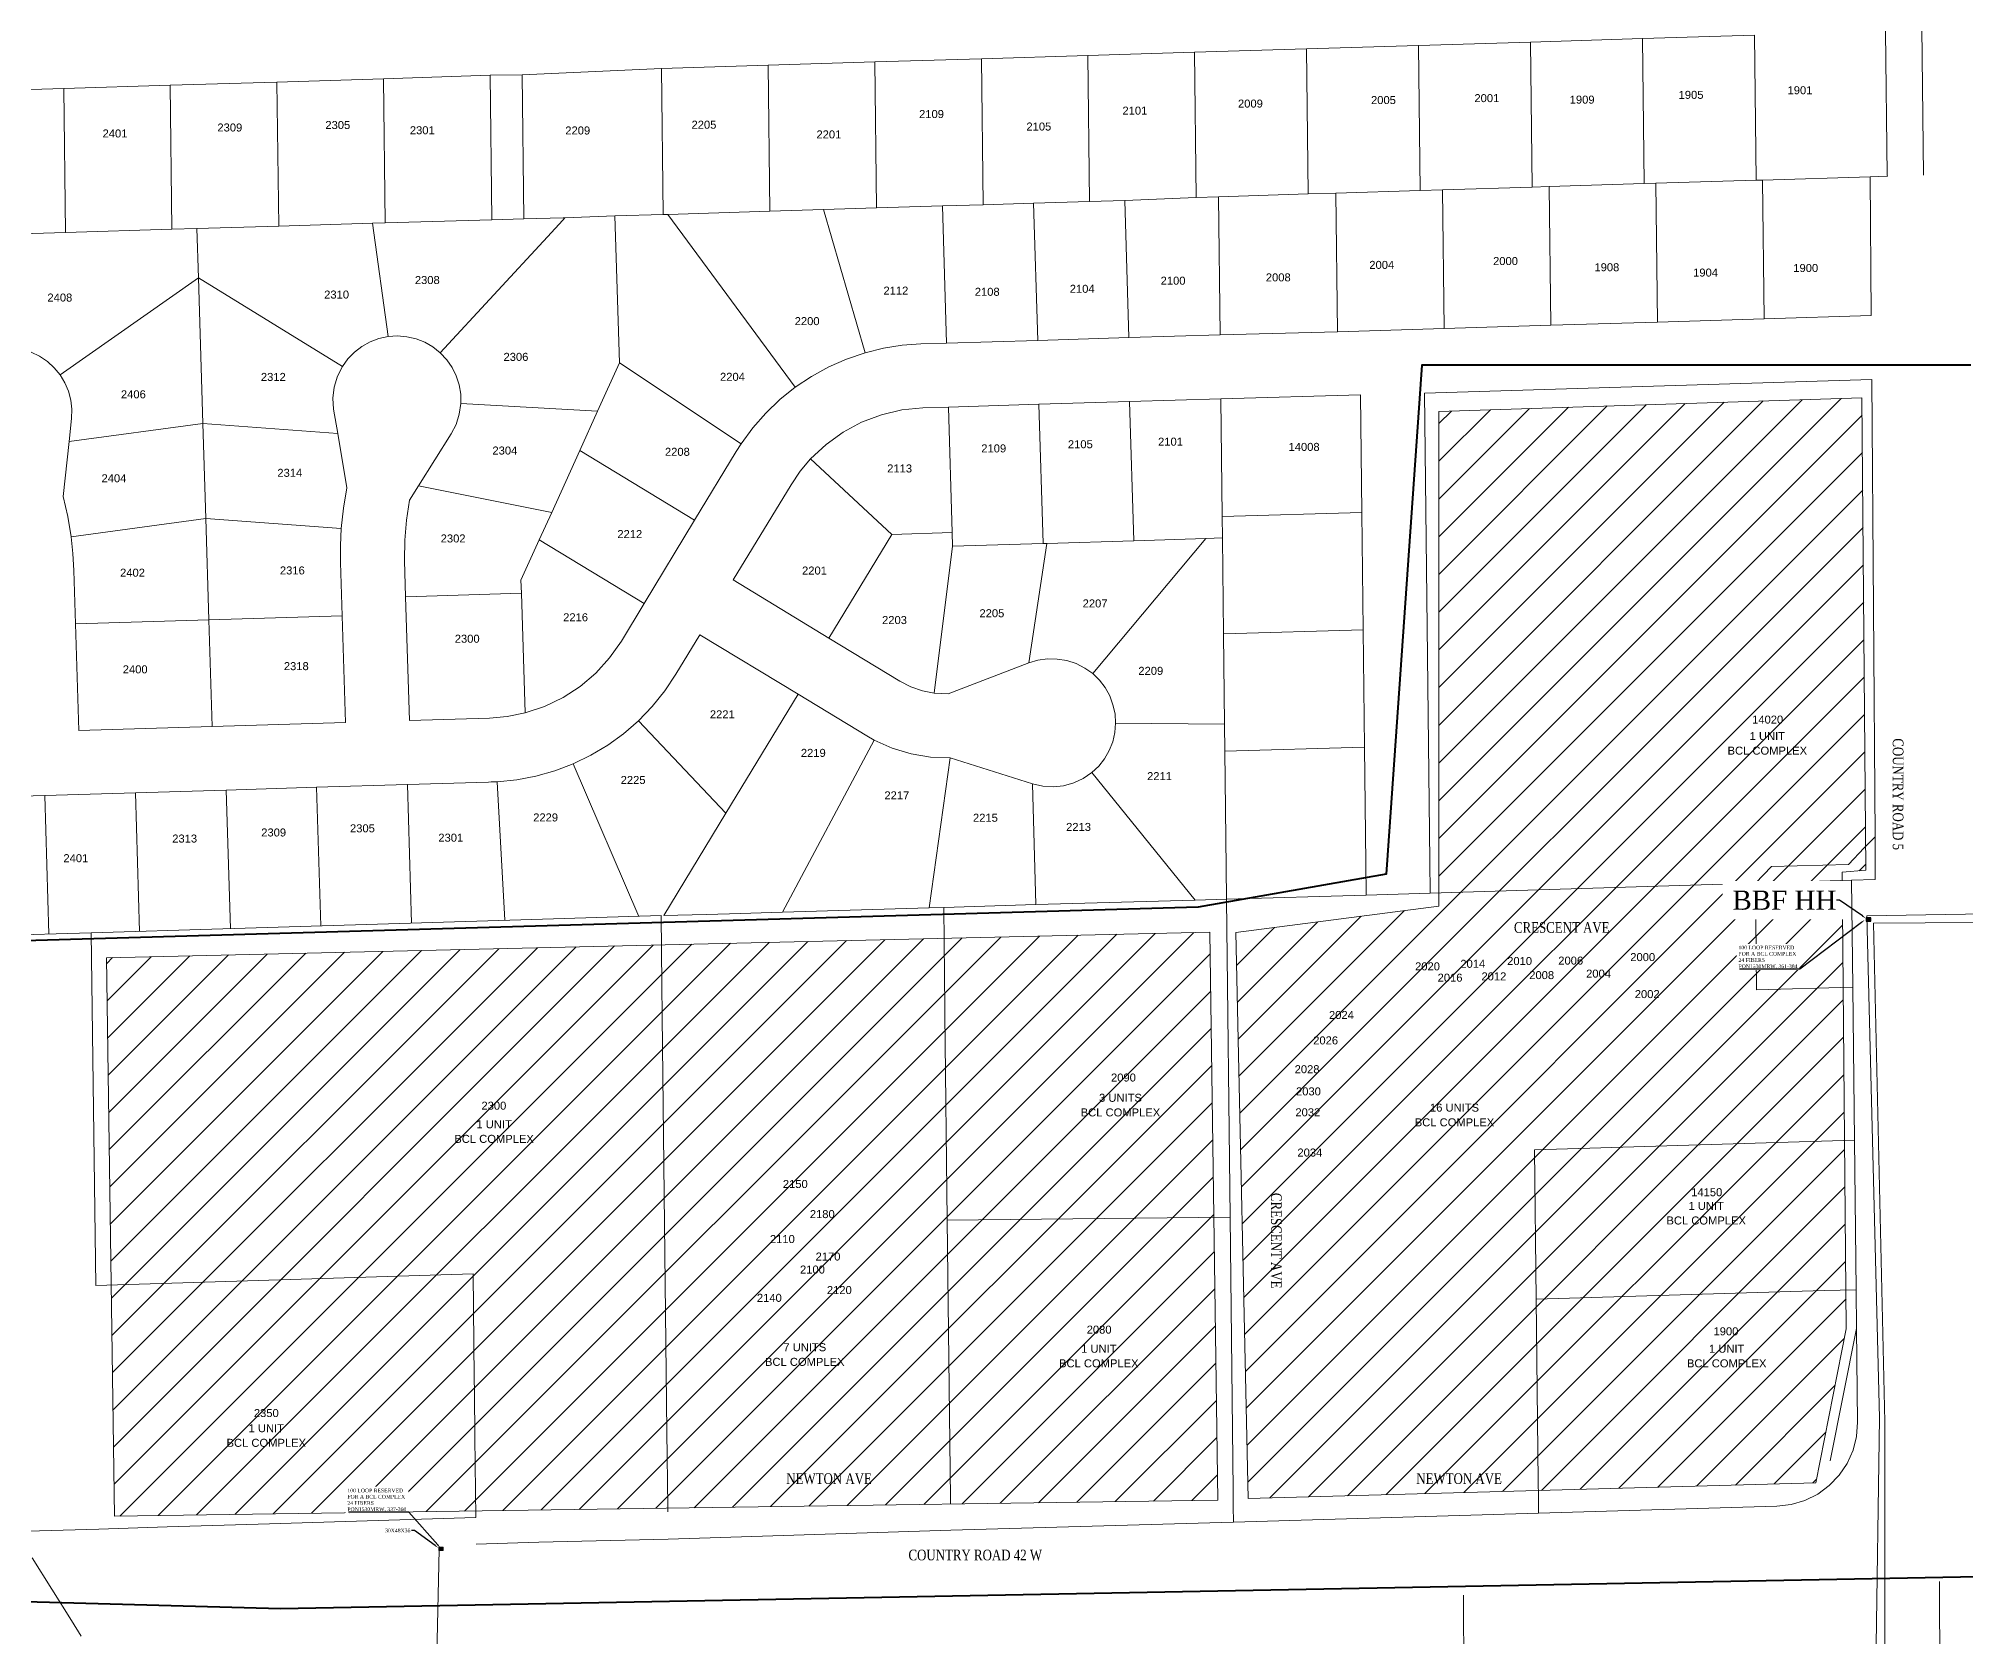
# Model space of a CAD drawing. Header units: feet. Extents: x 865220 to 5618803, y -2240498 to 1935234.
# Drawn here: x 2803940 to 2805746, y 965461 to 966959 of the extents above; entities that cross this region are included whole.
import ezdxf
from ezdxf import colors
from ezdxf.entities.mleader import LeaderData, LeaderLine
from ezdxf.enums import TextEntityAlignment as Align
from ezdxf.lldxf.tags import DXFTag
from ezdxf.math import Vec2, Vec3

# ---------------------------------------------------------------- set-up
doc = ezdxf.new("R2010")
doc.units = ezdxf.units.FT
doc.header["$LTSCALE"] = 0.015
doc.header["$MEASUREMENT"] = 0
for name, color, linetype in [('72A', 112, '72A'), ('Dakota County Addresses', 7, 'Continuous'), ('Dakota County Parcels', 7, 'Continuous'), ('DETAIL', 7, 'Continuous'), ('F1', 112, 'F1'), ('NOTES', 7, 'Continuous'), ('STREET NAME', 7, 'Continuous'), ('TELEPHONE STRUCT-EX', 30, 'Continuous'), ('TELEPHONE STRUCT-PROP', 6, 'Continuous')]:
    doc.layers.add(name, color=color, linetype=linetype)
doc.layers.add('RUNNING LINE (UNDERGROUND)', color=10, linetype='Continuous', lineweight=40)
doc.layers.add('WORK BOUNDARY', color=110, linetype='Continuous', lineweight=40)
doc.styles.add('Dimensions 100', font='arial.ttf')
doc.styles.add('Line', font='txt.shx', dxfattribs={"height": 3})
doc.styles.get("Standard").update_dxf_attribs({"font": 'times.ttf'})
doc.styles.add('Utilities', font='arial.ttf', dxfattribs={"height": 2.5})
tags = doc.linetypes.add('72A', pattern='A,80,-5,["72A",Line,S=1.5,R=0,X=0,Y=-1.5],-20', length=105).pattern_tags.tags
tags[6] = DXFTag(74, 10)
tags = doc.linetypes.add('BBF', pattern='A,100,-5,["BBF",Line,S=1,R=0,X=0,Y=-1.5],-12', length=117).pattern_tags.tags
tags[6] = DXFTag(74, 10)
tags = doc.linetypes.add('F1', pattern='A,15,-5,["F1",Line,S=1.5,R=0,X=0,Y=-1.5],-12', length=32).pattern_tags.tags
tags[6] = DXFTag(74, 10)

# ---------------------------------------------------------------- blocks, each defined once
blk = doc.blocks.new('ACMAP_ANN_TEMPLATE_Dakota County Addresses')
at = {"layer": 'Dakota County Addresses', "style": 'Dimensions 100'}
blk.add_attdef('DakotaCountyAddress', text='', height=50, dxfattribs=at).set_placement((0, 0), align=Align.CENTER)
blk = doc.blocks.new('NEW HH')
at = {"ltscale": 40, "true_color": 0xffffff}
h = blk.add_hatch(color=7, dxfattribs=at)
h.dxf.hatch_style = 1
h.paths.add_polyline_path([(-0.061, -0.031, 0.414214), (-0.046, -0.046), (0.046, -0.046, 0.414214), (0.061, -0.031), (0.061, 0.031, 0.414214), (0.046, 0.046), (-0.046, 0.046, 0.414214), (-0.061, 0.031)])
at = {"layer": 'RUNNING LINE (UNDERGROUND)', "color": 6, "lineweight": 0, "const_width": 0.005, "flags": 128}
blk.add_lwpolyline([(-0.061, 0.031), (-0.061, -0.031, 0.414214), (-0.046, -0.046), (0.046, -0.046, 0.414214), (0.061, -0.031), (0.061, 0.031, 0.414214), (0.046, 0.046), (-0.046, 0.046, 0.414214)], format="xyb", close=True, dxfattribs=at)
at = {"layer": 'TELEPHONE STRUCT-PROP', "color": 18, "true_color": 0x000000, "style": 'Utilities'}
blk.add_text('HH', height=0.05, dxfattribs=at).set_placement((0, 0), align=Align.MIDDLE_CENTER)
blk = doc.blocks.new('EX HH')
at = {"ltscale": 40, "true_color": 0xffffff}
h = blk.add_hatch(color=7, dxfattribs=at)
h.dxf.hatch_style = 1
h.paths.add_polyline_path([(-0.061, -0.031, 0.414214), (-0.046, -0.046), (0.046, -0.046, 0.414214), (0.061, -0.031), (0.061, 0.031, 0.414214), (0.046, 0.046), (-0.046, 0.046, 0.414214), (-0.061, 0.031)])
at = {"color": 30, "const_width": 0.005, "flags": 128}
blk.add_lwpolyline([(-0.061, 0.031), (-0.061, -0.031, 0.414214), (-0.046, -0.046), (0.046, -0.046, 0.414214), (0.061, -0.031), (0.061, 0.031, 0.414214), (0.046, 0.046), (-0.046, 0.046, 0.414214)], format="xyb", close=True, dxfattribs=at)
at = {"layer": 'RUNNING LINE (UNDERGROUND)', "color": 7, "lineweight": -3, "flags": 128}
blk.add_lwpolyline([(-0.054, 0.031), (-0.054, -0.031, 0.414214), (-0.046, -0.038), (0.046, -0.038, 0.414214), (0.054, -0.031), (0.054, 0.031, 0.414214), (0.046, 0.038), (-0.046, 0.038, 0.414214)], format="xyb", close=True, dxfattribs=at)
at = {"layer": 'TELEPHONE STRUCT-PROP', "color": 30, "style": 'Utilities'}
blk.add_text('HH', height=0.05, dxfattribs=at).set_placement((0, 0), align=Align.MIDDLE_CENTER)

msp = doc.modelspace()

# ---------------------------------------------------------------- hatches: boundary and pattern name
at = {"layer": 'NOTES', "lineweight": 5, "ltscale": 100}
h = msp.add_hatch(dxfattribs=at)
h.set_pattern_fill('ANSI31', color=5, scale=200)
edge = h.paths.add_edge_path()
edge.add_line((2808585.7, 966658.4), (2808679.4, 966571))
edge.add_line((2808679.4, 966571), (2808784.9, 966571))
edge.add_line((2808784.9, 966571), (2808920.7, 966667.7))
edge.add_line((2808920.7, 966667.7), (2808911.3, 966688))
edge.add_line((2808911.3, 966688), (2809026.1, 966839.4))
edge.add_line((2809026.1, 966839.4), (2809145.1, 966908.2))
edge.add_line((2809145.1, 966908.2), (2809580.8, 966912.1))
edge.add_line((2809580.8, 966912.1), (2809575.4, 967518.2))
edge.add_line((2809575.4, 967518.2), (2809295, 967522.1))
edge.add_line((2809295, 967522.1), (2809042.1, 967556.5))
edge.add_arc((2808991.4, 966235.6), 1321.8, 87.8028, 104.0007)
edge.add_line((2808671.6, 967518.2), (2808403, 967446.4))
edge.add_line((2808403, 967446.4), (2808407.6, 966964.6))
edge.add_line((2808407.6, 966964.6), (2808623.9, 966965.1))
edge.add_line((2808623.9, 966965.1), (2808631, 966738.9))
edge.add_line((2808631, 966738.9), (2808608.3, 966689.7))
edge.add_line((2808608.3, 966689.7), (2808585.7, 966658.4))
edge = h.paths.add_edge_path()
edge.add_line((2808567.8, 966371.9), (2808569, 966038.6))
edge.add_line((2808569, 966038.6), (2808782.3, 966038.6))
edge.add_line((2808782.3, 966038.6), (2809009.7, 965920.8))
edge.add_arc((2809084.8, 966597.9), 681.3, 263.6714, 306.6769)
edge.add_arc((2809559.5, 965978.9), 99.3, 82.8194, 133.0126, ccw=False)
edge.add_line((2809571.9, 966077.4), (2809729.5, 966057.3))
edge.add_line((2809729.5, 966057.3), (2809731.8, 965834.8))
edge.add_line((2809731.8, 965834.8), (2810136.3, 965829.6))
edge.add_line((2810136.3, 965829.6), (2810457.1, 965805.2))
edge.add_line((2810457.1, 965805.2), (2810531.7, 965807.4))
edge.add_line((2810531.7, 965807.4), (2810491.8, 966235.4))
edge.add_arc((2809026.5, 965994.5), 1485, 9.3355, 22.1032)
edge.add_line((2810402.3, 966553.3), (2810199.7, 967067.4))
edge.add_line((2810199.7, 967067.4), (2810185.7, 967061.4))
edge.add_line((2810185.7, 967061.4), (2809983.9, 967561.8))
edge.add_arc((2809631.2, 969102.5), 1580.6, 273.0063, 282.8912, ccw=False)
edge.add_line((2809714.1, 967524.1), (2809719.8, 966815.4))
edge.add_line((2809719.8, 966815.4), (2809038.2, 966820.6))
edge.add_line((2809038.2, 966820.6), (2808936.8, 966687.9))
edge.add_line((2808936.8, 966687.9), (2808953.1, 966664.1))
edge.add_line((2808953.1, 966664.1), (2808567.8, 966371.9))
h.paths.add_polyline_path([(2808410.4, 966316.1), (2808546.9, 966314.5), (2808549.3, 966391.5), (2808764.3, 966550.1), (2808657.2, 966550.9), (2808553.2, 966658.7), (2808586.6, 966697.9), (2808609.6, 966739.1), (2808608.8, 966874.7), (2808407.3, 966873.9)])
edge = h.paths.add_edge_path()
edge.add_line((2809727.5, 965824.1), (2810138.6, 965815.6))
edge.add_line((2810138.6, 965815.6), (2810540.6, 965793.1))
edge.add_arc((2809798.1, 965733.8), 744.9, -11.2573, 4.5667, ccw=False)
edge.add_line((2810528.7, 965588.4), (2810520.2, 965532.1))
edge.add_arc((2809474.9, 961792.5), 3883, 74.3828, 81.4201)
edge.add_line((2810054.2, 965632), (2809934.5, 965637.6))
edge.add_line((2809934.5, 965637.6), (2809816.2, 965639.8))
edge.add_arc((2809802, 965705.7), 67.5, 178.0873, 282.1454, ccw=False)
edge.add_line((2809734.6, 965708), (2809727.5, 965824.1))
edge = h.paths.add_edge_path()
edge.add_line((2809233.9, 965909.1), (2809238.2, 965652.8))
edge.add_line((2809238.2, 965652.8), (2809596.8, 965650.2))
edge.add_line((2809596.8, 965650.2), (2809591.7, 966058.7))
edge.add_line((2809591.7, 966058.7), (2809561.3, 966060.4))
edge.add_arc((2809560.8, 966002.9), 57.5, 89.4429, 134.1272)
edge.add_arc((2809109.1, 966546.1), 649, 281.0855, 309.3547, ccw=False)
edge = h.paths.add_edge_path()
edge.add_line((2808365.2, 966005.5), (2808715, 966005.5))
edge.add_arc((2808711.7, 965766.1), 239.4, 68.1142, 89.2151, ccw=False)
edge.add_line((2808801, 965988.3), (2808929.7, 965920.2))
edge.add_arc((2809102, 966504.6), 609.3, 253.5725, 281.1287)
edge.add_line((2809219.6, 965906.8), (2809219.3, 965655.6))
edge.add_line((2809219.3, 965655.6), (2808239.4, 965656))
edge.add_arc((2808797.1, 965620.8), 558.8, 151.3513, 176.3821, ccw=False)
edge.add_arc((2807720.3, 966255.6), 691.8, 327.9637, 338.8056)
edge = h.paths.add_edge_path()
edge.add_line((2807282.7, 966470.3), (2807281.9, 966007.6))
edge.add_line((2807281.9, 966007.6), (2807784.5, 966010.6))
edge.add_line((2807784.5, 966010.6), (2808138.7, 965858))
edge.add_arc((2808725, 965664.6), 617.3, 146.7013, 161.7376, ccw=False)
edge.add_arc((2807713.8, 966255.3), 555.6, 333.0434, 357.7379)
edge.add_line((2808268.9, 966233.4), (2808258.2, 967401.1))
edge.add_line((2808258.2, 967401.1), (2808054.9, 967355.3))
edge.add_arc((2808218.3, 966862.8), 518.8, 108.354, 149.6972)
edge.add_line((2807770.4, 967124.6), (2807599, 966763.7))
edge.add_arc((2806967.4, 967127.5), 728.9, 295.6297, 330.0586, ccw=False)
edge = h.paths.add_edge_path()
edge.add_line((2807082.6, 965634.2), (2808099.3, 965629.8))
edge.add_arc((2808764.4, 965625.3), 665.2, 160.8598, 179.6148, ccw=False)
edge.add_line((2808136, 965843.4), (2807779.1, 965989.6))
edge.add_line((2807779.1, 965989.6), (2807301.1, 965990.4))
edge.add_line((2807301.1, 965990.4), (2807253, 965983.4))
edge.add_line((2807253, 965983.4), (2807052.6, 965919.2))
edge.add_arc((2806214.7, 965686.8), 869.6, -3.4686, 15.4985, ccw=False)
edge = h.paths.add_edge_path()
edge.add_line((2805799.9, 966123.8), (2805804.3, 965664.4))
edge.add_arc((2805867.2, 965669.7), 63.1, 184.7906, 276.3514)
edge.add_line((2805874.2, 965607), (2806982.3, 965630.8))
edge.add_arc((2805918.2, 965635.8), 1064.1, 359.7275, 377.8696)
edge.add_line((2806931, 965962.4), (2807217, 966057.2))
edge.add_line((2807217, 966057.2), (2807258.6, 966062.5))
edge.add_line((2807258.6, 966062.5), (2807263.9, 966459))
edge.add_arc((2807017.9, 967009.8), 603.2, 266.4576, 294.0672, ccw=False)
edge.add_arc((2807039.7, 965178.2), 1230.9, 92.7501, 102.2324)
edge.add_line((2806778.9, 966381.2), (2806388.4, 966298.1))
edge.add_arc((2807358.1, 962690.2), 3735.9, 105.0447, 110.6643)
edge.add_arc((2805548.2, 967591.2), 1488.9, 279.7301, 289.2744, ccw=False)
h.paths.add_polyline_path([(2805252.1, 966609.1), (2805648.7, 966621.9), (2805652.4, 966179.1), (2805630, 966177.1), (2805634, 965749.1), (2805605.5, 965604.9), (2805073.5, 965590.2), (2805061.7, 966120.8), (2805252.1, 966145.5)])
h.paths.add_polyline_path([(2804003.4, 966097), (2804010.9, 965573.6), (2805045, 965588.6), (2805037.5, 966121)])

# ---------------------------------------------------------------- linework, layer by layer
at = {"layer": '72A', "lineweight": 5, "ltscale": 100, "flags": 128}
msp.add_lwpolyline([(2804315.2, 965542.3), (2804311.9, 965400.4), (2805581.4, 965432.9), (2805661.7, 965431.3), (2805665, 965665.8), (2805653.2, 966136.2), (2805782.7, 966138.5), (2805822.1, 966146.3), (2805865.6, 966155.7), (2805908.8, 966166.6), (2805951.5, 966179), (2805993.7, 966192.9), (2806004.1, 966196.6), (2806160.5, 966252.9), (2806209.1, 966269.5), (2806258.1, 966284.6), (2806307.6, 966298.1), (2806357.5, 966310.1), (2806779.8, 966403), (2806794.3, 966400.8)], dxfattribs=at)
at = {"layer": 'Dakota County Parcels', "lineweight": 5}
for p, q in [((2805706.3, 966830.5), (2805691.3, 968148.6)), ((2805338, 966955.3), (2805443, 966958.5)), ((2805443, 966958.5), (2805547.9, 966961.7)), ((2805444.5, 966822.6), (2805443, 966958.5)), ((2805549.5, 966825.8), (2805547.9, 966961.7)), ((2805672.4, 966830.4), (2805670.9, 966965.4)), ((2804823.3, 966939.7), (2804923.2, 966942.8)), ((2804923.2, 966942.8), (2805023.2, 966945.8)), ((2804923.2, 966942.8), (2804924.8, 966805.9)), ((2805023.2, 966945.8), (2805128.1, 966949)), ((2805023.2, 966945.8), (2805024.7, 966809.6)), ((2805128.1, 966949), (2805233.1, 966952.2)), ((2805129.7, 966813), (2805128.1, 966949)), ((2805233.1, 966952.2), (2805338, 966955.3)), ((2805234.6, 966816.2), (2805233.1, 966952.2)), ((2805339.6, 966819.4), (2805338, 966955.3)), ((2804263, 966920.8), (2804362.9, 966924.3)), ((2804362.9, 966924.3), (2804392.9, 966924.7)), ((2804364.6, 966788.8), (2804362.9, 966924.3)), ((2804392.9, 966924.7), (2804523.5, 966930.6)), ((2804394.5, 966789.7), (2804392.9, 966924.7)), ((2804523.5, 966930.6), (2804623.4, 966933.7)), ((2804523.5, 966930.6), (2804525, 966793.7)), ((2804623.4, 966933.7), (2804723.4, 966936.7)), ((2804623.4, 966933.7), (2804625, 966796.7)), ((2804723.4, 966936.7), (2804823.3, 966939.7)), ((2804723.4, 966936.7), (2804724.9, 966799.8)), ((2804823.3, 966939.7), (2804824.9, 966802.9)), ((2803863.2, 966908.9), (2803963.2, 966911.9)), ((2803963.2, 966911.9), (2804063.1, 966914.8)), ((2803964.8, 966776.9), (2803963.2, 966911.9)), ((2804063.1, 966914.8), (2804163, 966917.8)), ((2804064.7, 966779.9), (2804063.1, 966914.8)), ((2804163, 966917.8), (2804263, 966920.8)), ((2804164.7, 966782.8), (2804163, 966917.8)), ((2804264.6, 966785.8), (2804263, 966920.8)), ((2805155.6, 966813.8), (2805234.6, 966816.2)), ((2805234.6, 966816.2), (2805255.6, 966816.8)), ((2805255.6, 966816.8), (2805339.6, 966819.4)), ((2805257, 966686.9), (2805255.6, 966816.8)), ((2805339.6, 966819.4), (2805355.5, 966819.9)), ((2805355.5, 966819.9), (2805444.5, 966822.6)), ((2805357, 966689.9), (2805355.5, 966819.9)), ((2805444.5, 966822.6), (2805455.5, 966822.9)), ((2805455.5, 966822.9), (2805549.5, 966825.8)), ((2805456.9, 966692.9), (2805455.5, 966822.9)), ((2805549.5, 966825.8), (2805555.4, 966825.9)), ((2805555.4, 966825.9), (2805656.3, 966829)), ((2805556.9, 966696), (2805555.4, 966825.9)), ((2805656.3, 966829), (2805672.5, 966829.5)), ((2805657.3, 966699), (2805656.3, 966829)), ((2805672.4, 966830.4), (2805672.5, 966829.5)), ((2804529.6, 966793.8), (2804625, 966796.7)), ((2804625, 966796.7), (2804675.4, 966798.3)), ((2804675.4, 966798.3), (2804724.9, 966799.8)), ((2804675.4, 966798.3), (2804714.4, 966664.1)), ((2804724.9, 966799.8), (2804786.8, 966801.7)), ((2804786.8, 966801.7), (2804824.9, 966802.9)), ((2804790.7, 966673.1), (2804786.8, 966801.7)), ((2804824.9, 966802.9), (2804872.3, 966804.3)), ((2804872.3, 966804.3), (2804924.8, 966805.9)), ((2804876.2, 966675.7), (2804872.3, 966804.3)), ((2804924.8, 966805.9), (2804957.7, 966806.9)), ((2804957.7, 966806.9), (2805024.7, 966809.6)), ((2804961.6, 966678.4), (2804957.7, 966806.9)), ((2805024.7, 966809.6), (2805045.5, 966810.4)), ((2805045.5, 966810.4), (2805129.7, 966813)), ((2805047.1, 966681), (2805045.5, 966810.4)), ((2805129.7, 966813), (2805155.6, 966813.8)), ((2805157.1, 966683.8), (2805155.6, 966813.8)), ((2803964.8, 966776.9), (2804064.7, 966779.9)), ((2804064.7, 966779.9), (2804088.1, 966780.6)), ((2804088.1, 966780.6), (2804164.7, 966782.8)), ((2804089.6, 966734.2), (2804088.1, 966780.6)), ((2804164.7, 966782.8), (2804252.7, 966785.5)), ((2804252.7, 966785.5), (2804264.6, 966785.8)), ((2804252.7, 966785.5), (2804267.3, 966679.3)), ((2804264.6, 966785.8), (2804364.6, 966788.8)), ((2804364.6, 966788.8), (2804394.5, 966789.7)), ((2804394.5, 966789.7), (2804431.5, 966790.5)), ((2804416.7, 966772.9), (2804430.9, 966788.3)), ((2804430.9, 966788.3), (2804432.9, 966790.5)), ((2804431.5, 966790.5), (2804432.9, 966790.5)), ((2804432.9, 966790.5), (2804479.9, 966792.3)), ((2804479.9, 966792.3), (2804525, 966793.7)), ((2804484.1, 966654.6), (2804479.9, 966792.3)), ((2804525, 966793.7), (2804529.6, 966793.8)), ((2804529.6, 966793.8), (2804648.8, 966631.7)), ((2803923.7, 966775.7), (2803964.8, 966776.9)), ((2804316.2, 966664), (2804416.7, 966772.9)), ((2803960, 966643.3), (2804089.6, 966734.2)), ((2804089.6, 966734.2), (2804224.4, 966651.3)), ((2804093.7, 966597.7), (2804089.6, 966734.2)), ((2805257, 966686.9), (2805357, 966689.9)), ((2805357, 966689.9), (2805456.9, 966692.9)), ((2805456.9, 966692.9), (2805556.9, 966696)), ((2805556.9, 966696), (2805657.3, 966699)), ((2804766.7, 966672.4), (2804790.7, 966673.1)), ((2804790.7, 966673.1), (2804876.2, 966675.7)), ((2804876.2, 966675.7), (2804961.6, 966678.4)), ((2804961.6, 966678.4), (2805047.1, 966681)), ((2805047.1, 966681), (2805157.1, 966683.8)), ((2805157.1, 966683.8), (2805257, 966686.9)), ((2804463.6, 966609.2), (2804484.1, 966654.6)), ((2804484.1, 966654.6), (2804598.2, 966578.7)), ((2805238.7, 966626.3), (2805657.8, 966639)), ((2805661, 966210.5), (2805657.8, 966639)), ((2804335.4, 966616.5), (2804463.6, 966609.2)), ((2804792.4, 966613.2), (2804877.3, 966615.8)), ((2804877.3, 966615.8), (2804962.3, 966618.4)), ((2804881.3, 966485.3), (2804877.3, 966615.8)), ((2804962.3, 966618.4), (2805047.8, 966621)), ((2804966.3, 966487.9), (2804962.3, 966618.4)), ((2805047.8, 966621), (2805178.8, 966624.5)), ((2805049, 966510.5), (2805047.8, 966621)), ((2805180, 966514.5), (2805178.8, 966624.5)), ((2803968.2, 966580.8), (2803970.5, 966602.5)), ((2803968.2, 966580.8), (2804093.7, 966597.7)), ((2804093.7, 966597.7), (2804220, 966588.5)), ((2804096.4, 966508.7), (2804093.7, 966597.7)), ((2804216.2, 966611.1), (2804220, 966588.5)), ((2804446.9, 966572.5), (2804463.6, 966609.2)), ((2804768.5, 966612.4), (2804792.4, 966613.2)), ((2804796, 966495.5), (2804792.4, 966613.2)), ((2803962.8, 966529.4), (2803968.2, 966580.8)), ((2804220, 966588.5), (2804228.5, 966537.5)), ((2804295.9, 966539.4), (2804326.4, 966588)), ((2804420.6, 966514.5), (2804446.9, 966572.5)), ((2804446.9, 966572.5), (2804554.6, 966507.2)), ((2804554.6, 966507.2), (2804593.6, 966571.4)), ((2804598.2, 966578.7), (2804593.6, 966571.4)), ((2804663.3, 966564.7), (2804739.5, 966493.8)), ((2804287.4, 966525.8), (2804295.9, 966539.4)), ((2804295.9, 966539.4), (2804420.6, 966514.5)), ((2804590.7, 966451.1), (2804644.9, 966540.3)), ((2803970.2, 966491.7), (2804096.4, 966508.7)), ((2804096.4, 966508.7), (2804223.4, 966499.4)), ((2804099.3, 966413.8), (2804096.4, 966508.7)), ((2804409, 966488.8), (2804420.6, 966514.5)), ((2804507.3, 966429.2), (2804554.6, 966507.2)), ((2805049, 966510.5), (2805180, 966514.5)), ((2805049.2, 966490.5), (2805049, 966510.5)), ((2805181.3, 966404.5), (2805180, 966514.5)), ((2804391.8, 966451), (2804409, 966488.8)), ((2804409, 966488.8), (2804507.3, 966429.2)), ((2804680.5, 966396.6), (2804739.5, 966493.8)), ((2804739.5, 966493.8), (2804796, 966495.5)), ((2804796.3, 966482.7), (2804796, 966495.5)), ((2804927.7, 966363.3), (2805033.6, 966490)), ((2804966.3, 966487.9), (2805033.6, 966490)), ((2805033.6, 966490), (2805049.2, 966490.5)), ((2805050.3, 966400.5), (2805049.2, 966490.5)), ((2804779.2, 966344.9), (2804796.3, 966482.7)), ((2804796.3, 966482.7), (2804881.3, 966485.3)), ((2804867.7, 966373.3), (2804884.7, 966485.4)), ((2804881.3, 966485.3), (2804884.7, 966485.4)), ((2804884.7, 966485.4), (2804966.3, 966487.9)), ((2803974.4, 966410), (2803972.8, 966460)), ((2804224.2, 966417.6), (2804222.7, 966467.6)), ((2804283.7, 966435.4), (2804282.7, 966469.4)), ((2804283.7, 966435.4), (2804392.2, 966438.7)), ((2804287.2, 966319.5), (2804283.7, 966435.4)), ((2804392.2, 966438.7), (2804391.8, 966451)), ((2804392.2, 966438.7), (2804395.6, 966326.6)), ((2804590.7, 966451.1), (2804680.5, 966396.6)), ((2804099.3, 966413.8), (2804224.2, 966417.6)), ((2804227.3, 966317.6), (2804224.2, 966417.6)), ((2804485.9, 966393.9), (2804507.3, 966429.2)), ((2803974.4, 966410), (2804099.3, 966413.8)), ((2803977.4, 966310), (2803974.4, 966410)), ((2804102.3, 966313.8), (2804099.3, 966413.8)), ((2804537.1, 966362.7), (2804559.6, 966399.8)), ((2804559.6, 966399.8), (2804651.5, 966344)), ((2805050.3, 966400.5), (2805181.3, 966404.5)), ((2805051.2, 966316), (2805050.3, 966400.5)), ((2805182.5, 966294.5), (2805181.3, 966404.5)), ((2804680.5, 966396.6), (2804747, 966356.2)), ((2804792.3, 966344.3), (2804867.7, 966373.3)), ((2804779.2, 966344.9), (2804792.3, 966344.3)), ((2804583.8, 966232.4), (2804651.5, 966344)), ((2804651.5, 966344), (2804715.9, 966304.9)), ((2803977.4, 966310), (2804102.3, 966313.8)), ((2804102.3, 966313.8), (2804227.3, 966317.6)), ((2804287.2, 966319.5), (2804362.2, 966321.7)), ((2804501.9, 966319.1), (2804583.8, 966232.4)), ((2804949.2, 966316.8), (2805051.2, 966316)), ((2805051.5, 966290.5), (2805051.2, 966316)), ((2804637, 966139.8), (2804722.8, 966301)), ((2804715.9, 966304.9), (2804722.8, 966301)), ((2805051.5, 966290.5), (2805182.5, 966294.5)), ((2804440.7, 966278.8), (2804502.4, 966135.8)), ((2804774.5, 966143.8), (2804794.2, 966284.3)), ((2804794.2, 966284.3), (2804871.1, 966260)), ((2804030.4, 966251.6), (2804115.4, 966254.2)), ((2804115.4, 966254.2), (2804200.3, 966256.8)), ((2804119.4, 966124.3), (2804115.4, 966254.2)), ((2804200.3, 966256.8), (2804285.3, 966259.4)), ((2804204.3, 966126.9), (2804200.3, 966256.8)), ((2804285.3, 966259.4), (2804361.5, 966261.7)), ((2804289.3, 966129.5), (2804285.3, 966259.4)), ((2804361.5, 966261.7), (2804364, 966261.8)), ((2804364, 966261.8), (2804369.5, 966262)), ((2804376.8, 966132.1), (2804369.5, 966262)), ((2804874.5, 966146.8), (2804871.1, 966260)), ((2804927, 966270.6), (2805023.7, 966151.1)), ((2803860.5, 966246.5), (2803945.5, 966249.1)), ((2803945.5, 966249.1), (2804030.4, 966251.6)), ((2803949.4, 966119.1), (2803945.5, 966249.1)), ((2804034.4, 966121.7), (2804030.4, 966251.6)), ((2804525.6, 966136.5), (2804583.8, 966232.4)), ((2805661.1, 966200.2), (2805661, 966210.5)), ((2805661.2, 966170.5), (2805661.1, 966200.2)), ((2805548.9, 966166.9), (2805563.9, 966182.4)), ((2805563.9, 966182.4), (2805636.1, 966184.5)), ((2805244.1, 966157.5), (2805548.9, 966166.8)), ((2805548.9, 966166.9), (2805638.8, 966169.7)), ((2805548.9, 966166.8), (2805550, 966066.8)), ((2805638.8, 966169.7), (2805661.2, 966170.5)), ((2805640, 966069.5), (2805638.8, 966169.7)), ((2804788, 966144.2), (2804874.5, 966146.8)), ((2804874.5, 966146.8), (2805023.7, 966151.1)), ((2805023.7, 966151.1), (2805053.1, 966152)), ((2805053.1, 966152), (2805184.1, 966155.8)), ((2805056.4, 965853.9), (2805053.1, 966152)), ((2805184.1, 966155.8), (2805244.1, 966157.5)), ((2804401.9, 966132.9), (2804523.1, 966136.5)), ((2804637, 966139.8), (2804774.5, 966143.8)), ((2804774.5, 966143.8), (2804788, 966144.2)), ((2803988.8, 966120.4), (2803576.7, 966107.8)), ((2803993.2, 965789.9), (2803988.8, 966120.4)), ((2805640, 966069.5), (2805550, 966066.8)), ((2805641.6, 965925.9), (2805640, 966069.5)), ((2805341.7, 965917), (2805641.6, 965925.9)), ((2805343.3, 965777), (2805341.7, 965917)), ((2805643.2, 965785.9), (2805641.6, 965925.9)), ((2804791.3, 965850.9), (2805056.4, 965853.9)), ((2804095.1, 965793), (2803993.2, 965789.9)), ((2804346.9, 965800.6), (2804095.1, 965793)), ((2804348, 965703.6), (2804346.9, 965800.6)), ((2805643.6, 965749.5), (2805643.2, 965785.9)), ((2805619, 965625.5), (2805643.6, 965749.5)), ((2805644.6, 965661.8), (2805643.6, 965749.5)), ((2804348.2, 965689.5), (2804348, 965703.6)), ((2804348.7, 965647.2), (2804348.2, 965689.5)), ((2804349.5, 965572.3), (2804348.7, 965647.2)), ((2805059.3, 965593.1), (2805059.4, 965583.1)), ((2804156.1, 965566.4), (2804349.5, 965572.3)), ((2805059.4, 965583.1), (2805059.6, 965568.1)), ((2803918.4, 965559.1), (2803996.2, 965561.5)), ((2803996.2, 965561.5), (2804060.2, 965563.5)), ((2804060.2, 965563.5), (2804156.1, 965566.4)), ((2805275.8, 965399.4), (2805275.3, 965499.4)), ((2805722.7, 965211.7), (2805721.3, 965512.4))]:
    msp.add_line(p, q, dxfattribs=at)
for points in [[(2804267.3, 966679.3), (2804258.7, 966677.5), (2804250.4, 966674.4), (2804242.7, 966670.1), (2804235.7, 966664.8), (2804229.6, 966658.5), (2804224.4, 966651.3)], [(2804316.2, 966664), (2804309.3, 966669.5), (2804301.7, 966673.9), (2804293.5, 966677.1), (2804284.9, 966679.1), (2804276.1, 966679.9), (2804267.3, 966679.3)], [(2804766.7, 966672.4), (2804749, 966671.1), (2804731.6, 966668.3), (2804714.4, 966664.1)], [(2803960, 966643.3), (2803954.4, 966650.1), (2803947.9, 966656), (2803940.6, 966660.9), (2803932.6, 966664.7), (2803924.2, 966667.3), (2803915.5, 966668.6)], [(2804335.4, 966616.5), (2804335.3, 966625.3), (2804333.8, 966634), (2804331.1, 966642.4), (2804327.2, 966650.3), (2804322.2, 966657.5), (2804316.2, 966664)], [(2804714.4, 966664.1), (2804697, 966658.2), (2804680.2, 966650.8), (2804664, 966641.9), (2804648.8, 966631.7)], [(2803970.5, 966602.5), (2803970.8, 966611.1), (2803969.9, 966619.6), (2803967.7, 966628), (2803964.4, 966635.9), (2803960, 966643.3)], [(2804224.4, 966651.3), (2804219.7, 966642), (2804216.7, 966631.9), (2804215.5, 966621.5), (2804216.2, 966611.1)], [(2804326.4, 966588), (2804331, 966597), (2804334, 966606.5), (2804335.4, 966616.5)], [(2804648.8, 966631.7), (2804634.4, 966620.2), (2804621.2, 966607.4), (2804609.1, 966593.6), (2804598.2, 966578.7)], [(2805244.1, 966157.5), (2805243.7, 966187.5), (2805238.7, 966626.3)], [(2804768.5, 966612.4), (2804748.8, 966610.5), (2804729.6, 966606), (2804711.1, 966599.1), (2804693.7, 966589.7), (2804677.7, 966578.2), (2804663.3, 966564.7)], [(2804663.3, 966564.7), (2804653.5, 966553), (2804644.9, 966540.3)], [(2803970.2, 966491.7), (2803967.1, 966510.7), (2803962.8, 966529.4)], [(2804228.5, 966537.5), (2804225.4, 966518.5), (2804223.4, 966499.4)], [(2804287.4, 966525.8), (2804284.4, 966507.1), (2804282.8, 966488.3), (2804282.7, 966469.4)], [(2803972.8, 966460), (2803971.9, 966475.9), (2803970.2, 966491.7)], [(2804223.4, 966499.4), (2804222.6, 966483.5), (2804222.7, 966467.6)], [(2804395.6, 966326.6), (2804413.8, 966332.6), (2804431.2, 966340.9), (2804447.3, 966351.4), (2804461.9, 966363.9), (2804474.8, 966378.1), (2804485.9, 966393.9)], [(2804501.9, 966319.1), (2804514.9, 966332.6), (2804526.7, 966347.2), (2804537.1, 966362.7)], [(2804927.7, 966363.3), (2804920.3, 966368.6), (2804912.1, 966372.7), (2804903.5, 966375.5), (2804894.5, 966377), (2804885.4, 966377.1), (2804876.4, 966375.9), (2804867.7, 966373.3)], [(2804949.2, 966316.8), (2804948.6, 966325.6), (2804946.7, 966334.2), (2804943.6, 966342.5), (2804939.4, 966350.2), (2804934, 966357.2), (2804927.7, 966363.3)], [(2804747, 966356.2), (2804757.2, 966351), (2804768, 966347.2), (2804779.2, 966344.9)], [(2804362.2, 966321.7), (2804379, 966323.2), (2804395.6, 966326.6)], [(2804440.7, 966278.8), (2804457.3, 966286.8), (2804473.1, 966296.3), (2804488, 966307), (2804501.9, 966319.1)], [(2804927, 966270.6), (2804933.4, 966276.7), (2804938.8, 966283.6), (2804943.2, 966291.2), (2804946.5, 966299.4), (2804948.5, 966308), (2804949.2, 966316.8)], [(2804722.8, 966301), (2804739.7, 966293.4), (2804757.4, 966288), (2804775.7, 966285), (2804794.2, 966284.3)], [(2805053.1, 966152), (2805052.7, 966181.7), (2805051.5, 966290.5)], [(2805184.1, 966155.8), (2805183.8, 966185.7), (2805182.5, 966294.5)], [(2804369.5, 966262), (2804387.8, 966263.8), (2804405.8, 966267.3), (2804423.5, 966272.3), (2804440.7, 966278.8)], [(2804871.1, 966260), (2804880.8, 966257.9), (2804890.6, 966257.3), (2804900.4, 966258.3), (2804909.9, 966260.9), (2804918.8, 966265.1), (2804927, 966270.6)], [(2805636.1, 966184.5), (2805650.9, 966199.9), (2805661, 966210.5)], [(2803988.8, 966120.4), (2803988.8, 966120.4), (2804040.4, 966121.9), (2804060.9, 966122.6), (2804401.9, 966132.9)], [(2804529.5, 965577.6), (2804529.4, 965582.6), (2804528.6, 965652.6), (2804524.2, 966042.1), (2804523.8, 966072.1), (2804523.1, 966136.5)], [(2804525.6, 966136.5), (2804565.3, 966137.7), (2804587.2, 966138.3), (2804637, 966139.8)], [(2804791.3, 965850.9), (2804789.1, 966044.2), (2804789, 966050.4), (2804788.7, 966080.4), (2804788, 966144.2)], [(2804794.3, 965585.4), (2804794.3, 965590.4), (2804791.3, 965850.9)], [(2805059.3, 965593.1), (2805059.3, 965598.1), (2805056.4, 965853.9)], [(2805343.3, 965777), (2805613.2, 965785), (2805643.2, 965785.9)], [(2805345.6, 965576.5), (2805345.4, 965591.5), (2805345.3, 965606.5), (2805343.3, 965777)], [(2804349.8, 965547.3), (2804349.8, 965547.3), (2804408.5, 965549.1), (2804529.7, 965552), (2804794.6, 965560.4), (2805059.6, 965568.1), (2805345.6, 965576.5), (2805568.9, 965583), (2805582.2, 965584.6), (2805595.1, 965588.4), (2805607.2, 965594.3), (2805618, 965602.3), (2805627.3, 965612), (2805634.8, 965623.1), (2805640.3, 965635.4), (2805643.6, 965648.4), (2805644.6, 965661.8)], [(2803933.8, 965534.6), (2803970.4, 965475.8), (2803979.6, 965461)]]:
    msp.add_lwpolyline(points, dxfattribs=at)
at = {"layer": 'F1', "color": 30, "linetype": 'BBF', "lineweight": 5, "ltscale": 150, "flags": 128}
msp.add_lwpolyline([(2804315.3, 965387.6), (2804408.8, 965389.4), (2804530, 965392.3), (2804794.9, 965400.6), (2805059.9, 965408.4), (2805345.9, 965416.7), (2805670.1, 965422.9), (2805670.1, 965627), (2805670.1, 965662), (2805659.6, 966129.3), (2805756.5, 966130), (2805781.7, 966126.4), (2805781.7, 966263.9), (2805772, 966820.9), (2805761, 966833.8), (2805761, 967412.8)], dxfattribs=at)
at = {"layer": 'NOTES', "color": 5, "lineweight": 5, "ltscale": 100, "flags": 128}
for points in [[(2805252.1, 966609.1), (2805648.7, 966621.9), (2805652.4, 966179.1), (2805630, 966177.1), (2805634, 965749.1), (2805605.5, 965604.9), (2805073.5, 965590.2), (2805061.7, 966120.8), (2805252.1, 966145.5)], [(2804003.4, 966097), (2804010.9, 965573.6), (2805045, 965588.6), (2805037.5, 966121)]]:
    msp.add_lwpolyline(points, close=True, dxfattribs=at)
at = {"layer": 'WORK BOUNDARY', "ltscale": 50, "flags": 128}
msp.add_lwpolyline([(2805750.7, 966652.6), (2805236.3, 966652.6), (2805202.7, 966175.5), (2805026.6, 966144.4), (2803577.2, 966102.9), (2803927.2, 965493.7), (2804166.5, 965487.1), (2805906.8, 965519.8)], dxfattribs=at)

# ---------------------------------------------------------------- block references
at = {"lineweight": 5, "xscale": 40, "yscale": 40, "zscale": 40}
msp.add_blockref('NEW HH', (2804316.9, 965543), dxfattribs=at)
at = {"layer": 'Dakota County Addresses', "lineweight": 5, "xscale": 0.15, "yscale": 0.15, "zscale": 0.15}
for p, values in [((2805200.2, 966897.2), {'DakotaCountyAddress': '2005'}), ((2805297.1, 966899), {'DakotaCountyAddress': '2001'}), ((2805386.4, 966897.6), {'DakotaCountyAddress': '1909'}), ((2805488.5, 966902.1), {'DakotaCountyAddress': '1905'}), ((2805590.6, 966906.4), {'DakotaCountyAddress': '1901'}), ((2804776.6, 966884.1), {'DakotaCountyAddress': '2109'}), ((2804967.2, 966887.3), {'DakotaCountyAddress': '2101'}), ((2805075.5, 966893.9), {'DakotaCountyAddress': '2009'}), ((2804011.3, 966865.9), {'DakotaCountyAddress': '2401'}), ((2804118.9, 966871.5), {'DakotaCountyAddress': '2309'}), ((2804220.1, 966873.8), {'DakotaCountyAddress': '2305'}), ((2804299.3, 966868.9), {'DakotaCountyAddress': '2301'}), ((2804445, 966868.7), {'DakotaCountyAddress': '2209'}), ((2804563.3, 966874.1), {'DakotaCountyAddress': '2205'}), ((2804680.4, 966865), {'DakotaCountyAddress': '2201'}), ((2804877.2, 966872.4), {'DakotaCountyAddress': '2105'}), ((2805198.6, 966742.7), {'DakotaCountyAddress': '2004'}), ((2805314.6, 966746.3), {'DakotaCountyAddress': '2000'}), ((2805409.6, 966740.5), {'DakotaCountyAddress': '1908'}), ((2805502.1, 966735.5), {'DakotaCountyAddress': '1904'}), ((2805596, 966739.8), {'DakotaCountyAddress': '1900'}), ((2804304, 966728.5), {'DakotaCountyAddress': '2308'}), ((2804743.2, 966718.6), {'DakotaCountyAddress': '2112'}), ((2804828.8, 966717.5), {'DakotaCountyAddress': '2108'}), ((2804917.8, 966720.3), {'DakotaCountyAddress': '2104'}), ((2805003, 966727.9), {'DakotaCountyAddress': '2100'}), ((2805101.6, 966731), {'DakotaCountyAddress': '2008'}), ((2803959.6, 966712.1), {'DakotaCountyAddress': '2408'}), ((2804219, 966714.9), {'DakotaCountyAddress': '2310'}), ((2804660, 966690), {'DakotaCountyAddress': '2200'}), ((2804387.1, 966656.5), {'DakotaCountyAddress': '2306'}), ((2804159.7, 966637.7), {'DakotaCountyAddress': '2312'}), ((2804590, 966637.8), {'DakotaCountyAddress': '2204'}), ((2804028.5, 966621.4), {'DakotaCountyAddress': '2406'}), ((2804916.1, 966574.6), {'DakotaCountyAddress': '2105'}), ((2805000.6, 966577), {'DakotaCountyAddress': '2101'}), ((2805125.8, 966572.1), {'DakotaCountyAddress': '14008'}), ((2804376.7, 966568.7), {'DakotaCountyAddress': '2304'}), ((2804538.4, 966567.5), {'DakotaCountyAddress': '2208'}), ((2804834.9, 966570.7), {'DakotaCountyAddress': '2109'}), ((2804010.3, 966542.7), {'DakotaCountyAddress': '2404'}), ((2804175.1, 966547.8), {'DakotaCountyAddress': '2314'}), ((2804746.7, 966551.9), {'DakotaCountyAddress': '2113'}), ((2804328.2, 966486.3), {'DakotaCountyAddress': '2302'}), ((2804493.8, 966490.4), {'DakotaCountyAddress': '2212'}), ((2804027.7, 966454.2), {'DakotaCountyAddress': '2402'}), ((2804177.5, 966456.3), {'DakotaCountyAddress': '2316'}), ((2804666.9, 966456.2), {'DakotaCountyAddress': '2201'}), ((2804443, 966412.4), {'DakotaCountyAddress': '2216'}), ((2804741.9, 966409.8), {'DakotaCountyAddress': '2203'}), ((2804833.2, 966416.2), {'DakotaCountyAddress': '2205'}), ((2804929.9, 966425.4), {'DakotaCountyAddress': '2207'}), ((2804341.4, 966392.3), {'DakotaCountyAddress': '2300'}), ((2804030.2, 966363.6), {'DakotaCountyAddress': '2400'}), ((2804181.2, 966366.6), {'DakotaCountyAddress': '2318'}), ((2804982.1, 966362.2), {'DakotaCountyAddress': '2209'}), ((2804580.5, 966321.4), {'DakotaCountyAddress': '2221'}), ((2805560, 966301.1), {'DakotaCountyAddress': '1 UNIT'}), ((2805560.3, 966316.5), {'DakotaCountyAddress': '14020'}), ((2804665.8, 966285.3), {'DakotaCountyAddress': '2219'}), ((2805560, 966287.4), {'DakotaCountyAddress': 'BCL COMPLEX'}), ((2804496.9, 966259.9), {'DakotaCountyAddress': '2225'}), ((2804990.3, 966263.5), {'DakotaCountyAddress': '2211'}), ((2804744.1, 966245.5), {'DakotaCountyAddress': '2217'}), ((2804160, 966210.7), {'DakotaCountyAddress': '2309'}), ((2804243.2, 966214.6), {'DakotaCountyAddress': '2305'}), ((2804414.9, 966224.8), {'DakotaCountyAddress': '2229'}), ((2804827.1, 966224.5), {'DakotaCountyAddress': '2215'}), ((2804914.4, 966215.9), {'DakotaCountyAddress': '2213'}), ((2804076.6, 966205), {'DakotaCountyAddress': '2313'}), ((2804326, 966205.8), {'DakotaCountyAddress': '2301'}), ((2803974.6, 966186.6), {'DakotaCountyAddress': '2401'}), ((2805241.5, 966085.2), {'DakotaCountyAddress': '2020'}), ((2805283.9, 966087.6), {'DakotaCountyAddress': '2014'}), ((2805327.8, 966090.2), {'DakotaCountyAddress': '2010'}), ((2805375.7, 966090.6), {'DakotaCountyAddress': '2006'}), ((2805443.2, 966093.9), {'DakotaCountyAddress': '2000'}), ((2805262.6, 966074.6), {'DakotaCountyAddress': '2016'}), ((2805303.7, 966075.8), {'DakotaCountyAddress': '2012'}), ((2805348.5, 966077), {'DakotaCountyAddress': '2008'}), ((2805401.8, 966078.4), {'DakotaCountyAddress': '2004'}), ((2805447.4, 966059.2), {'DakotaCountyAddress': '2002'}), ((2805160.8, 966039.6), {'DakotaCountyAddress': '2024'}), ((2805146, 966015.8), {'DakotaCountyAddress': '2026'}), ((2804956.5, 965981), {'DakotaCountyAddress': '2090'}), ((2805128.6, 965988.8), {'DakotaCountyAddress': '2028'}), ((2804953.7, 965962), {'DakotaCountyAddress': '3 UNITS'}), ((2805129.9, 965968), {'DakotaCountyAddress': '2030'}), ((2804366.4, 965954.6), {'DakotaCountyAddress': '2300'}), ((2804953.7, 965948.3), {'DakotaCountyAddress': 'BCL COMPLEX'}), ((2805129.3, 965948.4), {'DakotaCountyAddress': '2032'}), ((2805266.8, 965952.8), {'DakotaCountyAddress': '16 UNITS'}), ((2804366.6, 965923.5), {'DakotaCountyAddress': 'BCL COMPLEX'}), ((2804366.6, 965937.2), {'DakotaCountyAddress': '1 UNIT'}), ((2805266.8, 965939), {'DakotaCountyAddress': 'BCL COMPLEX'}), ((2805131.2, 965910.7), {'DakotaCountyAddress': '2034'}), ((2804648.9, 965881.2), {'DakotaCountyAddress': '2150'}), ((2805503.2, 965873.5), {'DakotaCountyAddress': '14150'}), ((2804674.2, 965853), {'DakotaCountyAddress': '2180'}), ((2805502.7, 965860.7), {'DakotaCountyAddress': '1 UNIT'}), ((2805502.7, 965847), {'DakotaCountyAddress': 'BCL COMPLEX'}), ((2804636.8, 965829.6), {'DakotaCountyAddress': '2110'}), ((2804679.6, 965813.2), {'DakotaCountyAddress': '2170'}), ((2804665, 965801), {'DakotaCountyAddress': '2100'}), ((2804690.2, 965781.8), {'DakotaCountyAddress': '2120'}), ((2804624.6, 965774.5), {'DakotaCountyAddress': '2140'}), ((2804933.7, 965744.7), {'DakotaCountyAddress': '2080'}), ((2805521.2, 965743.1), {'DakotaCountyAddress': '1900'}), ((2804657.8, 965728.2), {'DakotaCountyAddress': '7 UNITS'}), ((2804933.4, 965726.8), {'DakotaCountyAddress': '1 UNIT'}), ((2805521.9, 965726.8), {'DakotaCountyAddress': '1 UNIT'}), ((2804657.8, 965714.5), {'DakotaCountyAddress': 'BCL COMPLEX'}), ((2804933.4, 965713.1), {'DakotaCountyAddress': 'BCL COMPLEX'}), ((2805521.9, 965713.1), {'DakotaCountyAddress': 'BCL COMPLEX'}), ((2804153.1, 965652.3), {'DakotaCountyAddress': '1 UNIT'}), ((2804153.1, 965666.5), {'DakotaCountyAddress': '2350'}), ((2804153.1, 965638.6), {'DakotaCountyAddress': 'BCL COMPLEX'})]:
    msp.add_blockref('ACMAP_ANN_TEMPLATE_Dakota County Addresses', p, dxfattribs=at).add_auto_attribs(values)
at = {"layer": 'TELEPHONE STRUCT-EX', "lineweight": 5, "xscale": 40, "yscale": 40, "zscale": 40}
msp.add_blockref('EX HH', (2805654.8, 966132.9), dxfattribs=at)

# ---------------------------------------------------------------- texts
at = {"layer": 'STREET NAME', "lineweight": 5, "ltscale": 40, "width": 0.8}
for s, p in [('COUNTRY ROAD 5 ', (2805677.6, 966302.7)), ('CRESCENT AVE', (2805094.8, 965876.6))]:
    msp.add_text(s, height=10, rotation=270, dxfattribs=at).set_placement(p)
for s, p in [('CRESCENT AVE', (2805322.5, 966120.4)), ('NEWTON AVE', (2804640.5, 965603.8)), ('NEWTON AVE', (2805231, 965603.8)), ('COUNTRY ROAD 42 W ', (2804755, 965532.2))]:
    msp.add_text(s, height=10, dxfattribs=at).set_placement(p)

# ---------------------------------------------------------------- next in the draw order: leaders
at = {"layer": 'DETAIL', "lineweight": 5, "ltscale": 5}
ml = msp.add_multileader_mtext('Standard', dxfattribs=at)
ml.set_content('30X48X36', color=256)
ml.set_leader_properties()
ml.build(insert=Vec2(0, 0))
ml.multileader.update_dxf_attribs({"has_text_frame": 1, "text_left_attachment_type": 2, "text_right_attachment_type": 2, "dogleg_length": 3})
ctx = ml.context
ctx.base_point, ctx.char_height, ctx.landing_gap_size, ctx.plane_origin = Vec3(2804263.5, 965560.1), 3.5, 1.5, Vec3(2804338.7, 965576.9)
ctx.left_attachment, ctx.right_attachment, ctx.text_align_type = 2, 2, 1
notes = []
notes.append((ctx, [(0, (1, 1, 0), (2804292.1, 965560.1), (-1, 0), 3, [(0, [(2804314.5, 965543.9)], 0, [])])]))
ctx.mtext.insert, ctx.mtext.alignment, ctx.mtext.flow_direction = Vec3(2804276.3, 965561.9), 2, 5
ctx.mtext.has_bg_fill, ctx.mtext.bg_color, ctx.mtext.bg_scale_factor, ctx.mtext.bg_transparency, ctx.mtext.use_window_bg_color = 1, -1027028792, 1.5, 0, 1
at = {"layer": 'TELEPHONE STRUCT-EX', "lineweight": 5}
ml = msp.add_multileader_mtext('Standard', dxfattribs=at)
ml.set_content('BBF HH', color=256)
ml.set_leader_properties()
ml.build(insert=Vec2(0, 0))
ml.multileader.update_dxf_attribs({"has_text_frame": 1, "text_left_attachment_type": 2, "text_right_attachment_type": 2, "dogleg_length": 3})
ctx = ml.context
ctx.base_point, ctx.char_height, ctx.landing_gap_size, ctx.plane_origin = Vec3(2805527.4, 966151), 18, 1.5, Vec3(2805674.4, 966167.8)
ctx.left_attachment, ctx.right_attachment, ctx.text_align_type = 2, 2, 1
notes.append((ctx, [(0, (1, 1, 0), (2805627.7, 966151), (-1, 0), 3, [(0, [(2805652.4, 966133.9)], 0, [])])]))
ctx.mtext.insert, ctx.mtext.alignment, ctx.mtext.flow_direction = Vec3(2805576, 966160), 2, 5
ctx.mtext.has_bg_fill, ctx.mtext.bg_color, ctx.mtext.bg_scale_factor, ctx.mtext.bg_transparency, ctx.mtext.use_window_bg_color = 1, -1027028792, 1.5, 0, 1
for ctx, leaders in notes:
    for number, flags, end, landing, length, lines in leaders:
        leader = LeaderData()
        leader.index, (leader.has_last_leader_line, leader.has_dogleg_vector, leader.attachment_direction) = number, flags
        leader.last_leader_point, leader.dogleg_vector, leader.dogleg_length = Vec3(end), Vec3(landing), length
        for number, points, colour, breaks in lines:
            line = LeaderLine()
            line.index, line.vertices, line.color, line.breaks = number, Vec3.list(points), colors.encode_raw_color(colour), breaks
            leader.lines.append(line)
        ctx.leaders.append(leader)

# ---------------------------------------------------------------- next in the draw order: leaders
at = {"layer": 'DETAIL', "lineweight": 5, "ltscale": 5}
ml = msp.add_multileader_mtext('Standard', dxfattribs=at)
ml.set_content('100 LOOP RESERVED \\PFOR A BCL COMPLEX\\P24 FIBERS\\PPON1530MRW, 361-384', color=256)
ml.set_leader_properties()
ml.build(insert=Vec2(0, 0))
ml.multileader.update_dxf_attribs({"text_left_attachment_type": 5, "text_right_attachment_type": 5, "dogleg_length": 3})
ctx = ml.context
ctx.base_point, ctx.char_height, ctx.landing_gap_size, ctx.plane_origin = Vec3(2805531.5, 966086.4), 3.5, 1.5, Vec3(2805644.5, 966085.6)
ctx.left_attachment, ctx.right_attachment = 5, 5
notes = []
notes.append((ctx, [(0, (1, 1, 0), (2805590.6, 966086.4), (-1, 0), 3, [(0, [(2805651.3, 966132.5)], 0, [])])]))
ctx.mtext.insert, ctx.mtext.flow_direction = Vec3(2805533, 966108.3), 5
ctx.mtext.has_bg_fill, ctx.mtext.bg_color, ctx.mtext.bg_scale_factor, ctx.mtext.bg_transparency, ctx.mtext.use_window_bg_color = 1, -1027028792, 1.5, 0, 1
ml = msp.add_multileader_mtext('Standard', dxfattribs=at)
ml.set_content('100 LOOP RESERVED \\PFOR A BCL COMPLEX\\P24 FIBERS\\PPON1530MRW, 337-360', color=256)
ml.set_leader_properties()
ml.build(insert=Vec2(0, 0))
ml.multileader.update_dxf_attribs({"text_left_attachment_type": 5, "text_right_attachment_type": 5, "dogleg_length": 3})
ctx = ml.context
ctx.base_point, ctx.char_height, ctx.landing_gap_size, ctx.plane_origin = Vec3(2804227.6, 965577.5), 3.5, 1.5, Vec3(2804340.6, 965576.7)
ctx.left_attachment, ctx.right_attachment = 5, 5
notes.append((ctx, [(0, (1, 1, 0), (2804286.7, 965577.5), (-1, 0), 3, [(0, [(2804316.4, 965543.7)], 0, [])])]))
ctx.mtext.insert, ctx.mtext.flow_direction = Vec3(2804229.1, 965599.4), 5
ctx.mtext.has_bg_fill, ctx.mtext.bg_color, ctx.mtext.bg_scale_factor, ctx.mtext.bg_transparency, ctx.mtext.use_window_bg_color = 1, -1027028792, 1.5, 0, 1
for ctx, leaders in notes:
    for number, flags, end, landing, length, lines in leaders:
        leader = LeaderData()
        leader.index, (leader.has_last_leader_line, leader.has_dogleg_vector, leader.attachment_direction) = number, flags
        leader.last_leader_point, leader.dogleg_vector, leader.dogleg_length = Vec3(end), Vec3(landing), length
        for number, points, colour, breaks in lines:
            line = LeaderLine()
            line.index, line.vertices, line.color, line.breaks = number, Vec3.list(points), colors.encode_raw_color(colour), breaks
            leader.lines.append(line)
        ctx.leaders.append(leader)

doc.saveas('drawing.dxf')
